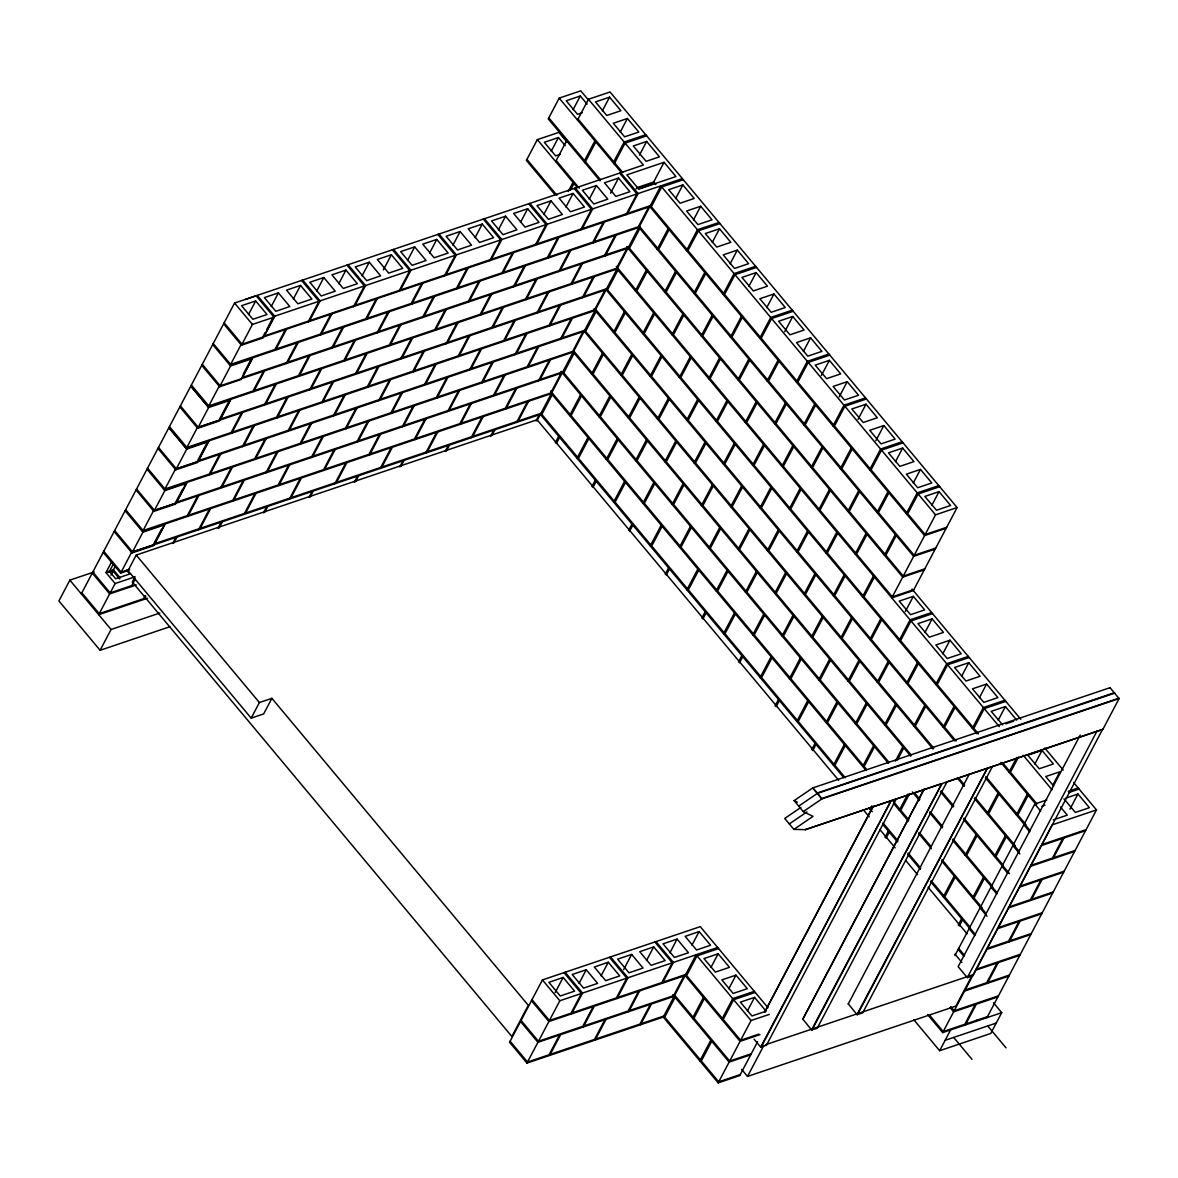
<?xml version="1.0" encoding="UTF-8"?>
<svg xmlns="http://www.w3.org/2000/svg" width="1178" height="1178" viewBox="0 0 1178 1178"><rect width="100%" height="100%" fill="white"/><g stroke="black" fill="none" stroke-linecap="round" stroke-linejoin="round"><path stroke-width="1.5" d="M1109.941 687.613L1119.1 698.583L1102.888 729.329L947.024 781.839L817.193 1028.291L811.554 1029.911L802.807 1019.088L924.067 789.127M992.45 766.495L862.62 1012.962L856.98 1014.582L848.234 1003.759M754.082 1039.187L760.679 1047.08L766.392 1045.21M896.105 799.302L766.318 1045.46M664.377 1016.702L526.964 1063.071L509.573 1042.25L542.425 979.919L700.277 926.644L767.982 1007.705M94.211 571.934L69.855 580.15L58.9 600.942L100.115 650.285L169.853 626.74M81.311 593.859L234.569 303.055L643.409 165.053L588.47 99.261L610.042 91.987L957.11 507.541L913.333 590.62L891.761 597.909L935.538 514.83L957.11 507.541M147.5 598.233L98.702 614.695L115.135 583.537L105.976 572.567L111.454 562.186M105.976 572.567L109.466 571.389L113.368 563.982M115.002 566.736L112.852 570.8L119.67 578.958M110.953 575.144L113.368 570.579L108.685 572.169M248.47 314.614L255.685 300.95L267.008 314.497L252.887 319.267L241.564 305.706L255.685 300.95M103.208 552.32L120.612 573.141L131.568 552.379L541.762 413.92M153.464 510.825L142.523 531.602L552.453 393.231M157.94 448.465L175.802 469.845L186.742 449.068L168.91 427.702L186.33 448.509L197.286 427.732L607.465 289.273M179.836 406.911L197.698 428.291L208.653 407.514L190.807 386.163L208.241 406.955L219.182 386.193L629.126 247.807M241.048 344.653L230.108 365.43L640.081 227.03M131.98 552.938L142.936 532.161L164.508 524.873L153.567 545.65L131.98 552.938L114.133 531.558M153.891 511.385L164.846 490.622L186.418 483.333L175.463 504.11L153.891 511.385L136.03 490.004M219.609 386.752L230.564 365.975L252.136 358.686L241.181 379.463L219.609 386.752L201.747 365.371M223.614 323.832L241.475 345.213L252.431 324.436L274.003 317.162L256.141 295.781L245.377 299.433M838.633 780.263L537.065 419.766L136.221 555.074L128.004 570.653L251.179 718.124L263.666 713.912L271.882 698.333L528.304 1005.335L511.87 1036.493L132.289 582.02L134.748 577.338M271.22 306.545L278.42 292.88L289.803 306.501L275.829 311.316L264.373 297.622L278.42 292.88M262.591 337.379L265.124 332.594M266.802 329.398L273.546 316.602L682.386 178.6M131.229 586.644L135.146 579.223M153.95 543.5L161.533 529.128M175.007 503.551L182.59 489.179M184.269 485.984L185.962 482.789M196.917 462.012L207.873 441.235M219.668 418.867L229.769 399.695M243.257 374.118L250.84 359.746M274.003 317.162L263.047 337.924L241.475 345.213M165.185 523.945L154.789 543.676L199.067 528.731M187.096 482.406L176.685 502.137L220.978 487.191M209.007 440.852L198.596 460.583L242.889 445.637M230.903 399.313L220.507 419.044L264.785 404.098M252.814 357.759L242.403 377.49L286.696 362.544M100.115 650.285L111.071 629.494L159.884 613.016M293.322 299.079L300.523 285.415L311.905 299.035L297.872 303.777L286.49 290.156L300.523 285.415M145.144 595.67L143.539 598.704L99.261 613.664L81.856 592.828M172.651 543.5L175.846 537.433M197.757 495.879L187.346 515.611L143.068 530.556L125.663 509.735M219.668 454.325L209.257 474.071L164.964 489.017L147.574 468.181M241.564 412.786L231.168 432.517L186.875 447.463L169.47 426.642M263.474 371.232L253.064 390.978L208.786 405.924L191.381 385.088M285.341 329.707L274.93 349.439L230.652 364.385L213.247 343.549M144.128 599.366L145.807 596.171M173.784 543.117L176.994 537.035M187.935 516.273L198.891 495.496M209.846 474.719L220.801 453.942M231.757 433.18L242.697 412.403M253.653 391.626L264.608 370.849M275.519 350.087L286.475 329.325M316.632 291.202L323.832 277.537L335.215 291.172L321.241 295.987L309.799 282.278L323.832 277.537M198.522 529.776L209.478 508.999M220.433 488.222L231.389 467.445M242.329 446.683L253.285 425.906M264.24 405.129L275.196 384.352M286.151 363.59L297.106 342.813M308.018 322.05L318.973 301.273L301.568 280.438M210.612 508.616L200.201 528.348L244.494 513.402M232.522 467.062L222.112 486.808L266.405 471.848M254.419 425.523L244.023 445.255L288.301 430.309M276.329 383.969L265.919 403.715L310.212 388.755M298.24 342.43L287.83 362.161L332.122 347.216M338.749 283.751L345.949 270.086L357.332 283.707L343.284 288.448L331.901 274.827L345.949 270.086M330.768 314.364L320.357 334.11L276.064 349.056M218.077 528.171L221.273 522.09M243.183 480.55L232.773 500.282L188.495 515.228M265.079 438.996L254.684 458.728L210.391 473.689M286.99 397.457L276.58 417.189L232.302 432.135M308.901 355.903L298.49 375.635L254.198 390.581M219.034 528.097L222.406 521.707M233.362 500.93L244.317 480.168M255.273 459.391L266.228 438.614M277.169 417.837L288.124 397.074M299.079 376.297L310.035 355.52M320.946 334.758L331.901 313.981M362.058 275.873L369.259 262.208L380.641 275.843L366.667 280.659L355.226 266.95L369.259 262.208M243.949 514.447L254.904 493.67M265.845 472.893L276.801 452.116M287.756 431.339L298.711 410.577M309.667 389.8L320.622 369.023M331.563 348.246L342.518 327.484M353.429 306.722L364.385 285.945L346.995 265.109M256.038 493.287L245.628 513.019L289.921 498.073M277.934 451.734L267.539 471.465L311.817 456.519M299.845 410.194L289.435 429.926L333.727 414.98M321.756 368.64L311.345 388.372L355.638 373.426M343.652 327.086L333.256 346.833L377.534 331.887M383.365 269.924L391.376 254.742L402.743 268.378L388.711 273.119L377.328 259.484L391.376 254.742M263.489 512.828L266.699 506.761M288.595 465.207L278.199 484.953L233.907 499.899M310.506 423.668L300.096 443.399L255.817 458.345M332.417 382.114L322.006 401.86L277.728 416.806M354.313 340.575L343.917 360.306L299.624 375.252M376.18 299.035L365.784 318.767L321.491 333.727M366.373 319.429L377.328 298.652M264.638 512.445L267.833 506.378M278.788 485.601L289.744 464.824M300.684 444.062L311.64 423.285M322.595 402.508L333.551 381.731M344.506 360.969L355.447 340.192M407.485 260.544L414.685 246.879L426.068 260.5L412.094 265.33L400.653 251.621L414.685 246.879M289.376 499.104L300.316 478.327M311.272 457.565L322.227 436.788M333.183 416.011L344.138 395.234M355.079 374.471L366.034 353.694M376.989 332.918L387.945 312.141M398.856 291.378L409.811 270.616L392.407 249.78M301.465 477.944L291.054 497.69L335.332 482.73M323.361 436.405L312.965 456.136L357.243 441.19M345.272 394.851L334.861 414.597L379.154 399.636M367.168 353.312L356.772 373.043L401.05 358.097M389.079 311.758L378.668 331.489L422.961 316.543M429.587 253.079L436.788 239.414L448.17 253.049L434.137 257.776L422.755 244.155L436.788 239.414M308.916 497.499L312.126 491.432M334.022 449.878L323.626 469.61L279.333 484.57M355.933 408.339L345.522 428.07L301.244 443.016M377.829 366.785L367.433 386.517L323.14 401.477M399.74 325.246L389.329 344.977L345.051 359.923M421.606 283.707L411.196 303.438L366.918 318.384M309.888 497.44L313.26 491.049M324.2 470.272L335.156 449.495M346.111 428.718L357.067 407.956M368.022 387.179L378.977 366.402M389.918 345.625L400.873 324.863M411.785 304.101L422.74 283.324M452.941 245.201L460.142 231.536L471.524 245.157L457.55 249.972L446.109 236.277L460.142 231.536M334.788 483.775L345.787 462.983M356.698 442.221L367.683 421.444M378.609 400.682L389.594 379.89M400.505 359.128L411.505 338.351M422.416 317.589L433.401 296.797M444.283 276.05L455.268 255.258L437.833 234.451M346.921 462.601L336.51 482.347L380.803 467.386M368.817 421.061L358.421 440.793L402.699 425.847M390.728 379.507L380.317 399.239L424.61 384.293M412.639 337.968L402.228 357.7L446.521 342.754M434.535 296.414L424.139 316.146L468.417 301.2M475.043 237.735L482.258 224.07L493.626 237.691L479.593 242.432L468.211 228.812L482.258 224.07M354.342 482.17L357.538 476.089M379.449 434.549L369.038 454.281L324.76 469.227M401.359 392.996L390.949 412.742L346.656 427.688M423.255 351.456L412.86 371.188L368.567 386.134M445.166 309.902L434.756 329.649L390.478 344.594M467.033 268.378L456.622 288.109L412.344 303.055M355.476 481.787L358.672 475.706M369.627 454.944L380.582 434.167M391.538 413.39L402.493 392.613M413.434 371.85L424.389 351.073M435.345 330.296L446.3 309.519M457.211 288.757L468.167 267.995M566.971 142.023L558.902 132.363L537.33 139.637L526.375 160.414L555 194.679M588.838 100.483L580.769 90.824L559.197 98.113L548.241 118.89L600.014 180.808M498.368 229.857L505.568 216.207L516.951 229.828L502.977 234.643L491.535 220.934L505.568 216.207M489.739 260.706L500.694 239.929L483.289 219.093M380.258 468.432L391.199 447.655M402.154 426.878L413.11 406.115M424.065 385.339L435.021 364.562M445.976 343.785L456.917 323.008M467.872 302.245L478.828 281.468M392.348 447.272L381.937 467.003L426.23 452.057M414.244 405.733L403.848 425.464L448.126 410.518M436.154 364.179L425.744 383.91L470.037 368.964M458.051 322.625L447.655 342.371L491.933 327.41M479.961 281.086L469.551 300.817L513.844 285.871M251.179 718.124L259.396 702.544L271.882 698.333M551.23 151.196L558.446 137.531L565.234 145.66M573.097 109.657L580.312 95.992L587.1 104.135M520.47 222.406L527.67 208.742L539.053 222.362L525.02 227.104L513.637 213.483L527.67 208.742M555.648 161.577L566.603 140.8M577.514 120.038L588.47 99.261M399.769 466.841L402.964 460.76M424.875 419.221L414.465 438.952L370.172 453.898M446.771 377.667L436.375 397.398L392.083 412.359M468.682 336.128L458.271 355.859L413.993 370.805M490.593 294.574L480.182 314.305L435.889 329.251M512.459 253.034L502.049 272.781L457.756 287.726M400.903 466.459L404.098 460.377M415.054 439.6L426.009 418.838M436.964 398.061L447.905 377.284M458.86 356.507L469.816 335.745M480.771 314.968L491.727 294.191M502.638 273.429L513.593 252.652M543.78 214.529L550.995 200.864L562.377 214.499L548.403 219.314L536.947 205.605L550.995 200.864M602.37 110.82L609.571 97.156L620.894 110.717L606.788 115.473L595.464 101.912L609.571 97.156M425.67 453.103L436.626 432.326M447.581 411.549L458.536 390.772M469.492 370.01L480.433 349.233M491.388 328.456L502.343 307.679M513.299 286.902L524.254 266.14M535.165 245.377L546.121 224.6L528.716 203.765M437.76 431.943L427.364 451.675L471.642 436.729M459.67 390.389L449.26 410.121L493.553 395.175M481.581 348.85L471.171 368.581L515.463 353.636M503.477 307.296L493.081 327.028L537.359 312.082M525.388 265.757L514.977 285.488L559.27 270.542M568.238 191.513L573.038 182.413M594.905 140.874L584.509 160.606L548.786 117.844M570.594 189.894L573.966 183.503M584.877 162.741L595.832 141.964M565.896 207.063L573.097 193.413L584.479 207.033L570.432 211.775L559.064 198.14L573.097 193.413M445.181 451.498L448.391 445.431M470.287 403.877L459.891 423.624L415.598 438.569M492.198 362.338L481.787 382.07L437.509 397.015M514.109 320.784L503.698 340.53L459.405 355.476M536.005 279.245L525.609 298.976L481.316 313.922M557.871 237.706L547.476 257.437L503.183 272.398M446.315 451.115L449.525 445.048M460.48 424.271L471.421 403.494M482.376 382.732L493.332 361.955M504.287 341.178L515.242 320.401M526.198 299.639L537.139 278.862M548.064 258.1L559.005 237.323M620.202 132.157L627.403 118.507L638.815 132.024L624.62 136.825L613.296 123.263L627.403 118.507M589.206 199.2L596.407 185.535L607.789 199.156L593.815 203.985L582.374 190.276L596.407 185.535M614.136 163.904L625.091 143.127L646.663 135.838M471.097 437.76L482.052 416.997M493.008 396.22L503.963 375.443M514.904 354.666L525.859 333.889M536.815 313.127L547.77 292.35M558.725 271.573L569.666 250.796M580.592 230.034L591.533 209.272L574.142 188.436M483.186 416.614L472.776 436.346L517.068 421.4M505.097 375.06L494.686 394.792L538.979 379.846M526.993 333.507L516.597 353.253L560.875 338.292M548.904 291.967L538.493 311.699L582.786 296.753M570.815 250.413L560.404 270.16L604.697 255.199M610.513 193.251L618.524 178.069L629.906 191.705L615.858 196.431L604.476 182.811L618.524 178.069M490.608 436.169L493.803 430.103M515.714 388.549L505.303 408.28L461.025 423.241M537.624 347.009L527.214 366.741L482.921 381.687M559.521 305.455L549.125 325.187L504.832 340.147M581.431 263.916L571.021 283.648L526.743 298.594M603.298 222.377L592.887 242.108L548.609 257.054M639.448 155.128L646.648 141.463L659.474 156.821L646.118 161.327L633.293 145.969L646.648 141.463M491.741 435.786L494.951 429.72M505.892 408.943L516.847 388.166M527.803 367.389L538.758 346.626M549.714 325.85L560.654 305.073M571.61 284.296L582.565 263.533M593.476 242.771L604.432 221.994M516.524 422.431L527.479 401.654M538.42 380.892L549.375 360.115M560.33 339.338L571.286 318.561M582.241 297.784L593.197 277.021M604.137 256.244L615.093 235.467M626.004 214.705L636.959 193.928L619.569 173.107M528.613 401.271L518.202 421.017L542.057 412.963M550.509 359.732L540.113 379.463L563.953 371.409M572.42 318.178L562.009 337.909L585.864 329.869M594.33 276.639L583.92 296.37L607.76 288.315M605.271 255.862L616.227 235.085M627.138 214.322L638.093 193.545L620.703 172.724M664.053 162.299L626.858 174.859L638.756 189.113L675.951 176.553L664.053 162.299L653.098 183.076L636.194 188.789M536.034 420.841L539.229 414.759M561.14 373.22L550.73 392.951L506.452 407.897M583.036 331.666L572.641 351.412L528.348 366.358M604.947 290.127L594.537 309.858L550.259 324.804M626.858 248.573L616.447 268.319L572.155 283.265M648.725 207.048L638.314 226.78L594.021 241.726M536.991 420.782L660.814 185.888L935.538 514.83M552.232 394.704L541.836 414.435L577.544 457.197M574.142 353.164L563.732 372.896L599.455 415.657M596.053 311.61L585.643 331.342L621.351 374.103M617.949 270.056L607.553 289.803L643.262 332.564M639.86 228.517L629.45 248.249L665.172 291.01M675.657 198.567L682.872 184.902L694.181 198.464L680.074 203.22L668.677 189.702L682.872 184.902M555.309 442.707L558.681 436.316M569.637 415.539L580.592 394.763M591.547 373.986L602.488 353.223M613.443 332.446L624.399 311.669M635.354 290.892L646.31 270.13M657.221 249.368L668.176 228.591M556.399 443.488L559.594 437.406M581.505 395.867L571.094 415.598L606.817 458.36M603.416 354.313L593.005 374.044L628.713 416.806M625.312 312.774L614.916 332.505L650.624 375.267M647.223 271.22L636.812 290.951L672.535 333.713M669.089 229.681L658.679 249.427L694.402 292.188M693.489 219.918L700.689 206.253L712.013 219.815L697.906 224.571L686.583 211.009L700.689 206.253M576.999 458.242L587.955 437.465M598.91 416.688L609.851 395.926M620.806 375.149L631.761 354.372M642.717 333.595L653.672 312.833M664.613 292.056L675.568 271.279M686.479 250.516L697.435 229.739L719.022 222.465M588.867 438.569L578.457 458.301L614.18 501.062M610.778 397.015L600.368 416.747L636.076 459.508M632.674 355.476L622.279 375.208L657.987 417.969M654.585 313.922L644.175 333.654L679.897 376.415M676.481 272.368L666.085 292.115L701.793 334.876M712.292 242.432L719.493 228.768L730.816 242.315L716.71 247.085L705.298 233.553L719.493 228.768M591.945 486.558L595.317 480.168M606.272 459.391L617.213 438.628M628.168 417.851L639.124 397.074M650.079 376.297L661.035 355.535M671.975 334.758L682.931 313.981M693.842 293.219L704.797 272.442M593.02 487.339L596.23 481.272M618.141 439.718L607.73 459.449L643.438 502.211M640.037 398.179L629.641 417.91L665.349 460.672M661.948 356.625L651.537 376.356L687.26 419.118M683.844 315.071L673.448 334.817L709.156 377.578M705.71 273.546L695.314 293.278L731.023 336.039M730.124 263.769L737.325 250.104L748.648 263.666L734.527 268.437L723.218 254.875L737.325 250.104M613.635 502.093L624.576 481.331M635.531 460.554L646.486 439.777M657.442 419L668.397 398.238M679.338 377.461L690.293 356.684M701.249 335.907L712.204 315.13M723.115 294.382L734.071 273.605L755.643 266.316M625.503 482.42L615.093 502.152L650.801 544.913M647.399 440.881L637.004 460.613L672.712 503.374M669.31 399.327L658.9 419.059L694.622 461.82M691.206 357.773L680.81 377.52L716.519 420.281M713.117 316.234L702.706 335.966L738.429 378.727M748.928 286.283L756.129 272.619L767.452 286.18L753.331 290.937L741.934 277.419L756.129 272.619M628.566 530.424L631.938 524.033M642.894 503.256L653.849 482.479M664.804 461.702L675.76 440.94M686.7 420.163L697.656 399.386M708.611 378.609L719.567 357.847M730.478 337.085L741.433 316.308M629.656 531.204L632.866 525.123M654.762 483.584L644.366 503.315L680.074 546.077M676.673 442.03L666.262 461.761L701.985 504.523M698.569 400.491L688.173 420.222L723.881 462.983M720.48 358.937L710.069 378.668L745.792 421.429M742.346 317.397L731.936 337.144L767.658 379.905M766.745 307.635L773.961 293.97L785.27 307.532L771.163 312.288L759.839 298.726L773.961 293.97M650.256 545.959L661.211 525.182M672.167 504.405L683.122 483.643M694.063 462.866L705.018 442.089M715.974 421.312L726.929 400.549M737.884 379.772L748.825 358.995M759.751 338.233L770.706 317.456L792.279 310.182M662.124 526.286L651.729 546.018L687.437 588.779M684.035 484.732L673.625 504.464L709.347 547.225M705.931 443.193L695.535 462.925L731.244 505.686M727.842 401.639L717.431 421.371L753.154 464.132M749.753 360.085L739.342 379.831L775.05 422.593M784.754 331.666L792.75 316.484L804.073 330.031L789.967 334.802L778.555 321.27L792.75 316.484M665.202 574.275L668.574 567.884M679.529 547.107L690.485 526.345M701.425 505.568L712.381 484.791M723.336 464.014L734.292 443.252M745.247 422.475L756.188 401.698M767.114 380.936L778.069 360.159M666.292 575.055L669.487 568.989M691.398 527.435L680.987 547.166L716.71 589.928M713.294 485.896L702.898 505.627L738.606 548.388M735.205 444.342L724.794 464.073L760.517 506.834M757.115 402.788L746.705 422.534L782.413 465.295M778.982 361.263L768.571 380.995L804.294 423.756M803.381 351.486L810.582 337.821L821.905 351.383L807.799 356.154L796.475 342.592L810.582 337.821M796.372 382.099L807.328 361.322L828.9 354.033M686.892 589.81L697.847 569.048M708.788 548.271L719.743 527.494M730.699 506.717L741.654 485.954M752.609 465.177L763.55 444.4M774.506 423.624L785.461 402.847M698.76 570.137L688.35 589.869L724.072 632.63M720.656 528.598L710.26 548.33L745.968 591.091M742.567 487.044L732.156 506.776L767.879 549.537M764.478 445.505L754.067 465.236L789.775 507.998M786.374 403.951L775.978 423.682L811.686 466.444M821.375 375.517L829.386 360.335L840.709 373.897L826.603 378.653L815.191 365.136L829.386 360.335M701.838 618.141L705.21 611.75M716.15 590.973L727.106 570.196M738.061 549.419L749.017 528.657M759.972 507.88L770.913 487.103M781.868 466.326L792.823 445.564M803.735 424.802L814.69 404.025M815.603 405.114L805.207 424.86L840.915 467.622M702.913 618.921L706.123 612.84M728.019 571.301L717.623 591.032L753.331 633.793M749.93 529.747L739.519 549.478L775.242 592.239M771.84 488.207L761.43 507.939L797.138 550.7M793.736 446.653L783.341 466.385L819.049 509.146M839.207 396.868L847.218 381.687L858.541 395.248L844.42 400.005L833.096 386.443L847.218 381.687M723.513 633.676L734.468 612.899M745.424 592.122L756.379 571.359M767.334 550.582L778.275 529.805M789.231 509.029L800.186 488.266M811.141 467.489L822.097 446.712M833.008 425.95L843.963 405.173L865.535 397.899M735.381 614.003L724.985 633.735L760.693 676.496M757.292 572.449L746.881 592.181L782.604 634.942M779.203 530.91L768.792 550.641L804.5 593.403M801.099 489.356L790.703 509.087L826.411 551.849M823.01 447.802L812.599 467.548L848.322 510.31M555.147 992.627L563.143 977.445L574.584 991.154L560.272 995.984L548.889 982.364L563.143 977.445M858.011 419.383L866.021 404.201L877.345 417.748L863.224 422.519L851.827 408.987L866.021 404.201M526.964 1063.071L559.83 1000.755L717.667 947.48M840.37 468.653L851.326 447.876M738.459 661.992L741.831 655.601M752.786 634.824L763.742 614.062M774.697 593.285L785.638 572.508M796.593 551.731L807.548 530.969M818.504 510.192L829.459 489.415M739.548 662.772L742.744 656.706M764.655 615.152L754.244 634.883L789.967 677.644M786.565 573.612L776.155 593.344L811.863 636.105M808.461 532.058L798.066 551.79L833.774 594.551M830.372 490.504L819.962 510.251L855.684 553.012M852.239 448.98L841.828 468.711L877.551 511.473M579.031 983.424L586.246 969.759L597.629 983.38L583.581 988.121L572.199 974.5L586.246 969.759M559.506 1035.02L549.095 1054.752L527.523 1062.041L510.118 1041.205M549.684 1055.414L560.64 1034.637M571.58 1013.86L582.536 993.098L565.145 972.262M875.843 440.719L883.839 425.538L895.162 439.099L881.056 443.87L869.732 430.309L883.839 425.538M601.074 975.87L608.275 962.22L619.731 975.914L605.683 980.656L594.316 967.035L608.275 962.22M760.149 677.527L771.104 656.764M782.059 635.987L793 615.211M803.956 594.434L814.911 573.671M825.866 552.894L836.822 532.117M847.777 511.34L858.718 490.563M869.644 469.816L880.584 449.039L902.171 441.75M772.017 657.854L761.606 677.586L797.329 720.347M793.928 616.315L783.517 636.046L819.225 678.808M815.824 574.761L805.428 594.492L841.136 637.254M837.735 533.222L827.324 552.953L863.047 595.715M859.645 491.668L849.235 511.399L884.943 554.161M593.167 1006.586L582.757 1026.318L538.464 1041.264L521.074 1020.428M583.346 1026.966L594.301 1006.203M623.663 969.597L631.658 954.416L643.041 968.051L629.008 972.792L617.625 959.157L631.658 954.416M895.442 461.717L902.642 448.052L913.966 461.614L899.859 466.37L888.448 452.853L902.642 448.052M604.918 1019.692L594.522 1039.423L550.229 1054.369M595.111 1040.086L606.052 1019.309M617.007 998.532L627.962 977.755L610.557 956.919M775.095 705.858L778.467 699.467M789.422 678.69L800.363 657.913M811.318 637.136L822.273 616.374M833.229 595.597L844.184 574.82M855.14 554.043L866.08 533.281M877.006 512.518L887.947 491.741M776.184 706.638L779.38 700.557M801.29 659.017L790.88 678.749L826.588 721.51M823.186 617.463L812.791 637.195L848.499 679.956M845.097 575.924L834.687 595.656L870.409 638.417M867.008 534.37L856.597 554.102L892.306 596.863L913.892 589.589M888.875 492.831L878.464 512.577L914.172 555.339L935.759 548.05M646.501 960.541L653.702 946.876L665.158 960.585L651.11 965.327L639.728 951.706L653.702 946.876M638.579 991.243L628.183 1010.989L583.89 1025.935M628.772 1011.637L639.728 990.86M913.274 483.068L920.474 469.404L931.798 482.965L917.691 487.721L906.368 474.16L920.474 469.404M669.914 952.796L677.085 939.087L688.467 952.722L674.434 957.449L663.052 943.828L677.085 939.087M796.784 721.392L807.725 700.615M818.681 679.839L829.636 659.076M840.591 638.299L851.547 617.522M862.502 596.745L873.443 575.983M884.398 555.206L895.354 534.429M906.265 513.667L917.22 492.89L938.792 485.616M808.653 701.72L798.242 721.451L833.95 764.213M830.549 660.166L820.153 679.897L855.861 722.659M852.46 618.627L842.049 638.358L877.772 681.12M874.37 577.073L863.96 596.804L899.668 639.566M896.267 535.519L885.871 555.265L903.261 576.086L924.833 568.812M650.344 1004.363L639.934 1024.094L595.656 1039.04M640.523 1024.742L651.478 1003.98M662.434 983.203L673.389 962.426L655.984 941.59M691.928 945.212L699.128 931.548L710.57 945.257L696.537 949.998L685.154 936.363L699.128 931.548M931.842 505.303L939.043 491.638L950.602 505.465L936.481 510.236L924.848 496.439L939.043 491.638M684.006 975.914L673.61 995.646L629.317 1010.606M675.112 997.398L664.701 1017.144L700.409 1059.905M811.73 749.709L815.088 743.318M826.043 722.541L836.998 701.779M847.954 681.002L858.909 660.225M869.865 639.448L880.805 618.686M812.805 750.489L816.015 744.422M837.911 702.868L827.516 722.6L863.224 765.361M859.822 661.329L849.412 681.061L885.134 723.822M881.733 619.775L871.322 639.507L907.031 682.268M710.952 967.447L718.153 953.782L729.476 967.329L715.37 972.1L703.958 958.568L718.153 953.782M905.322 611.529L913.333 596.348L924.656 609.895L910.55 614.666L899.226 601.104L913.333 596.348M703.457 997.457L693.047 1017.203L674.626 995.13M693.415 1019.338L704.37 998.561M833.406 765.244L844.361 744.481M855.316 723.704L866.272 702.927M877.227 682.15L888.168 661.388M899.123 640.611L910.079 619.834L931.651 612.545M845.274 745.571L834.878 765.302L845.244 777.73M867.185 704.032L856.774 723.763L889.037 762.387M889.095 662.478L878.685 682.209L914.393 724.971M728.784 988.784L735.985 975.134L747.308 988.681L733.187 993.452L721.864 979.89L735.985 975.134M924.936 632.512L932.137 618.862L943.46 632.409L929.339 637.18L917.942 623.648L932.137 618.862M699.865 1060.936L710.82 1040.159M721.775 1019.397L732.731 998.62L754.303 991.331M711.733 1041.264L701.337 1060.995L718.727 1081.831L740.314 1074.542M862.679 766.407L873.634 745.63M884.59 724.853L895.53 704.091M906.486 683.314L917.441 662.537M874.547 746.734L864.137 766.466L866.448 769.219M896.458 705.18L886.047 724.912L911.389 755.26M918.354 663.641L907.958 683.373L943.666 726.134M747.353 1011.033L754.553 997.368L766.098 1011.195L751.991 1015.951L740.358 1002.154L754.553 997.368M942.753 653.864L949.969 640.199L961.277 653.761L947.171 658.517L935.847 644.97L949.969 640.199M751.049 1020.546L696.095 954.754L663.243 1017.085L718.182 1082.862L751.049 1020.546L769.293 1014.391M870.041 809.109L871.72 805.914M895.309 761.165L902.893 746.793M913.848 726.016L924.804 705.239M935.759 684.462L946.714 663.7L968.287 656.411M764.743 1011.976L873.104 806.135M897.415 760.031L903.82 747.883M925.717 706.344L915.321 726.075L933.742 748.148M764.699 1012.27L873.148 806.591M757.66 1041.632L739.755 1075.588L718.182 1082.862M760.679 1047.08L890.877 801.055L761.091 1047.227M741.639 1069.359L747.529 1076.427L763.962 1045.269M961.557 676.378L968.772 662.713L980.081 676.275L965.975 681.031L954.578 667.499L968.772 662.713M884.987 837.425L888.359 831.035M899.315 810.258L907.855 794.046M943.122 727.165L954.077 706.402M886.062 838.206L889.272 832.139M909.578 793.619L900.772 810.317L908.842 819.976M954.99 707.492L944.579 727.224L956.109 741.021M802.763 1019.397L924.023 789.422M979.389 697.729L986.59 684.065L997.913 697.612L983.807 702.382L972.483 688.821L986.59 684.065M811.554 1029.911L941.752 783.885L811.966 1030.058M972.38 728.328L983.335 707.551L1004.908 700.262M848.189 1004.054L969.479 773.784M998.193 720.229L1005.394 706.579L1016.717 720.126M856.98 1014.582L987.179 768.557L857.393 1014.729M943.298 896.826L954.254 876.049M965.209 855.272L976.164 834.51M987.105 813.733L998.06 792.956M1009.016 772.179L1016.761 757.483M955.167 877.154L944.771 896.885L970.112 927.233M977.077 835.6L966.667 855.331L992.009 885.679M998.973 794.06L988.578 813.792L1015.068 845.51M1018.484 757.056L1010.474 772.238L1036.979 803.97M1034.829 764.095L1042.029 750.43L1053.353 763.992L1039.232 768.748L1027.834 755.216L1042.029 750.43M958.244 925.142L961.616 918.752M972.572 897.975L983.527 877.212M994.468 856.435L1005.423 835.658M1016.378 814.881L1027.334 794.119M959.334 925.923L962.529 919.856M984.44 878.302L974.029 898.034L982.099 907.693M1006.336 836.763L995.94 856.494L1002.846 864.77M1028.247 795.209L1017.836 814.94L1025.905 824.6M954.931 955.52L1034.799 804.029L1046.727 800.009M1052.646 785.446L1059.861 771.781L1045.74 776.538L1053.662 786.035M1080.255 735.072L958.156 966.652L967.315 977.622L972.984 975.708L1102.593 729.315M967.315 977.622L1096.924 731.229M927.601 1014.538L942.68 1032.605L1019.338 887.181L1063.631 872.235M913.73 1019.662L939.661 1050.702L950.631 1029.911M1069.948 809.168L1077.944 793.987L1089.4 807.696L1075.352 812.437L1063.97 798.802M975.207 1004.539L964.797 1024.286L943.225 1031.56L929.309 1014.891M997.103 963L986.708 982.732L965.135 990.021M1019.014 921.446L1008.604 941.178L987.031 948.467M1040.925 879.907L1030.514 899.639L1008.942 906.913M1062.821 838.353L1052.425 858.085L1030.838 865.374M965.386 1024.934L976.341 1004.157M987.297 983.394L998.252 962.617M1009.193 941.84L1020.148 921.063M1031.103 900.286L1042.059 879.524M1053.014 858.747L1063.97 837.97M976.179 1021.297L976.724 1020.251M986.958 1017.645L1096.497 809.919L1073.57 782.472M993.481 1002.787L1001.727 1012.668L990.772 1033.459L939.661 1050.702M800.907 807.416L784.725 818.445L793.884 829.4L812.997 816.383L803.278 811.598L794.119 800.628L812.746 787.935L1110.236 687.628M798.699 806.12L817.326 793.427L1114.815 693.12M803.278 811.598L821.905 798.905L1119.1 698.583M789.304 823.923L806.959 811.907M1065.53 798.272L1077.944 793.987M580.312 95.992L566.191 100.763L577.514 114.325L582.226 112.735M558.446 137.531L544.324 142.302L555.648 155.849L560.36 154.259M645.75 134.748L624.178 142.023L613.767 161.769L578.059 119.007M636.738 187.744L653.643 182.03L655.807 184.622M639.404 188.539L653.599 183.753M683.299 179.704L661.727 186.978L651.316 206.724L687.039 249.486M308.562 321.005L264.27 335.966L274.68 316.219L257.275 295.398M353.989 305.676L309.696 320.622L320.107 300.891L302.702 280.055M399.401 290.348L355.123 305.293L365.519 285.562L348.128 264.726M444.828 275.019L400.535 289.965L410.945 270.233L393.54 249.397M490.284 259.661L446.006 274.621L456.401 254.875L439.011 234.054M535.71 244.332L491.417 259.278L501.828 239.546L484.438 218.71M581.137 229.003L536.844 243.949L547.255 224.218L529.85 203.382M626.563 213.674L582.271 228.62L592.681 208.889L575.276 188.053M627.697 213.292L651.537 205.237M650.992 206.283L242.02 344.167L224.159 322.787M605.831 254.816L629.67 246.776M719.935 223.555L698.348 230.844L687.952 250.575L723.66 293.337M208.241 406.955L618.17 268.584M208.653 407.514L230.225 400.24L219.27 421.017L197.698 428.291M219.83 419.972L198.243 427.261L180.396 405.88M186.33 448.509L596.259 310.138M186.742 449.068L208.329 441.779L197.374 462.556L175.802 469.845M756.556 267.421L734.984 274.695L724.573 294.441L760.296 337.202M197.919 461.526L176.347 468.8L158.485 447.419M585.569 330.827L175.375 469.286L164.419 490.048L574.363 351.677M176.008 503.065L154.436 510.354L136.574 488.973M155.172 510.251L563.658 372.366M793.192 311.272L771.619 318.561L761.209 338.292L796.932 381.054M154.112 544.619L132.525 551.893L114.678 530.512M108.715 571.345L113.412 569.769L120.215 577.912M129.683 569.239L121.157 572.11L103.767 551.275M120.612 573.141L129.02 570.314M115.135 583.537L135.058 576.808M131.789 585.599L110.202 592.887L92.812 572.052M136.28 584.936L109.657 593.918L92.267 573.082M829.827 355.138L808.241 362.412L797.845 382.158L833.553 424.919M866.448 398.989L844.876 406.277L834.466 426.009L870.189 468.77M903.084 442.854L881.512 450.129L871.102 469.875L906.81 512.636M939.705 486.705L918.133 493.994L907.737 513.726L925.128 534.562L946.7 527.273M946.155 528.318L924.583 535.592L649.741 206.518M935.244 549.081L913.627 556.369L638.785 227.295M924.288 569.843L902.716 577.132L626.725 246.673M932.564 613.65L910.992 620.939L900.596 640.67L936.304 683.431M969.2 657.501L947.627 664.79L937.217 684.521L972.94 727.282M1005.835 701.366L984.248 708.655L973.853 728.387L978.462 733.894M1005.394 706.579L991.199 711.365L1002.611 724.897M1005.747 723.837L1013.581 721.186M817.252 793L821.905 798.905L812.746 787.935L817.252 793L1114.447 692.679M821.832 798.478L1119.026 698.156M941.355 783.753L805.399 829.636L1102.888 729.329M1068.21 791.351L1078.179 787.979M1068.873 792.529L1079.092 789.083M1041.867 806.267L1044.989 805.207M1053.25 819.888L1067.283 815.147L1060.45 806.974M1096.497 809.919L1052.204 824.865L1041.794 844.597L1086.087 829.651M718.595 948.57L697.008 955.859L686.612 975.59L722.32 1018.352M1085.542 830.681L1041.249 845.642L1019.898 886.15L1064.176 871.205M572.14 1012.83L616.418 997.884L626.829 978.138L609.424 957.316M617.552 997.501L661.845 982.54L672.255 962.809L654.85 941.973M662.978 982.157L686.833 974.118M686.273 975.148L548.874 1021.532L531.484 1000.696M1053.559 857.702L1075.131 850.428M1030.294 866.404L1074.586 851.458M675.333 995.925L537.919 1042.309L520.529 1021.473M641.068 1023.711L664.922 1015.657M755.216 992.436L733.644 999.71L723.233 1019.456L740.638 1040.277L758.897 1034.122M1031.648 899.256L1053.22 891.967M1008.397 907.958L1052.676 893.012M997.987 927.69L1042.28 912.744M997.442 928.735L1041.72 913.789M1009.752 940.795L1031.324 933.521M986.487 949.512L1030.779 934.552M760.001 1034.593L740.093 1041.323L685.022 975.399M976.076 969.244L1020.369 954.298M975.531 970.274L1019.824 955.329M765.7 1044.68L972.336 974.928L955.903 1006.086L747.529 1076.427M751.255 1053.78L729.683 1061.054L693.975 1018.293M750.71 1054.811L729.138 1062.1L672.815 994.659M987.841 982.349L1009.413 975.06M964.576 991.051L1008.869 976.106M998.458 995.837L954.18 1010.783L950.69 1006.616M997.913 996.882L953.635 1011.828L950.145 1007.661M965.931 1023.903L987.517 1016.614M942.68 1032.605L1001.727 1012.668M945.139 1040.307L996.249 1023.064M793.884 829.4L805.693 829.651M794.119 800.628L797.359 802.233M614.695 162.858L622.706 172.459M559.197 98.113L621.174 172.312M585.422 161.71L600.397 179.63M639.33 226.25L657.766 248.322M556.193 160.532L579.237 188.127M537.33 139.637L577.411 187.641M912.066 589.103L1020.811 719.302M1044.768 747.986L1063.204 770.059M526.919 159.383L556.885 195.239M616.315 266.405L635.899 289.862M616.919 268.82L999.238 726.576M1023.196 755.26L1051.998 789.746M1002.655 762.873L1009.561 771.148M605.963 289.597L976.96 733.806M1000.829 762.387L1036.493 805.075M1034.799 804.029L1040.601 810.979M595.567 309.328L613.988 331.401M985.824 776.596L1016.923 813.851M1024.404 823.761L1030.205 830.711M593.859 308.989L954.563 740.874M985.397 777.789L1024.389 824.482M1023.859 824.806L1029.646 831.742M958.863 778.202L964.62 785.108M974.986 797.521L987.665 812.687M1013.448 844.538L1019.25 851.488M584.067 331.151L933.079 749.046M957.272 778.01L964.222 786.315M974.324 798.419L1013.433 845.259M1012.903 845.583L1019.853 853.917M573.657 350.882L592.092 372.955M941.104 790.85L953.782 806.017M963.913 818.15L995.027 855.39M1002.493 865.315L1009.458 873.649M573.112 351.928L910.727 756.158M940.442 791.749L953.12 806.915M963.486 819.328L1003.627 867.406M1001.948 866.345L1007.75 873.296M914.143 792.455L919.9 799.347M930.046 811.48L942.709 826.647M953.076 839.06L965.754 854.241M991.537 886.092L997.339 893.027M561.008 371.32L888.374 763.285M912.332 791.969L919.414 800.451M929.604 812.658L942.312 827.869M952.413 839.958L992.686 888.168M990.992 887.122L996.794 894.073M550.597 391.052L570.181 414.494M892.939 800.952L899.859 809.227M919.208 832.39L930.723 846.187M942.017 859.704L973.116 896.944M980.582 906.854L986.384 913.804M551.201 393.467L866.11 770.515M893.425 803.219L908.4 821.154M918.545 833.288L931.356 848.646M941.575 860.882L980.582 907.575M980.037 907.899L987.002 916.234M883.029 822.966L898.004 840.901M908.135 853.019L920.813 868.201M931.18 880.614L943.843 895.781M969.641 927.631L975.428 934.581M540.246 414.244L843.713 777.583M868.775 807.593L872.221 811.73M882.602 824.144L897.518 842.005M907.708 854.212L920.401 869.408M930.502 881.512L970.598 929.501M969.082 928.676L974.883 935.612M863.371 809.846L869.261 816.884M879.863 829.548L895.177 847.865M905.779 860.529L917.559 874.621M928.146 887.284L967.02 933.756M958.686 948.408L964.487 955.358M958.141 949.439L963.928 956.389M954.946 954.092L961.896 962.426M987.724 1025.935L1006.027 1047.86M953.665 1037.435L971.983 1059.361M234.584 303.07L252.431 324.436M212.703 344.594L230.564 365.975M202.292 364.326L220.153 385.707M147.029 469.227L164.846 490.622M564.012 972.645L581.402 993.481L571.006 1013.213L549.419 1020.487L532.029 999.666M542.425 979.919L559.83 1000.755M125.118 510.766L142.936 532.161M136.221 555.074L259.396 702.544M126.606 570.329L129.683 574.01L115.606 578.751L109.466 571.389M69.855 580.15L111.071 629.494"/></g></svg>
